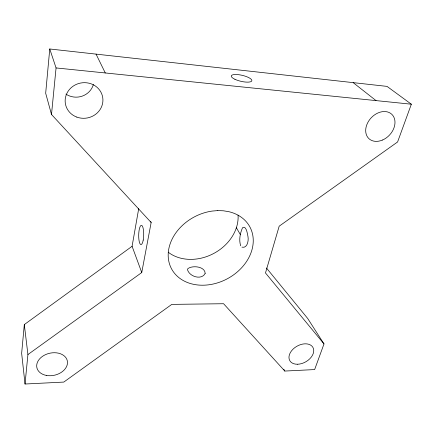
<?xml version="1.0" encoding="UTF-8"?>
<svg xmlns="http://www.w3.org/2000/svg" width="433" height="433" viewBox="0 0 433 433"><rect width="100%" height="100%" fill="white"/><g stroke="black" fill="none" stroke-linecap="round" stroke-linejoin="round"><path stroke-width="0.65" d="M138.728 208.522L132.092 246.296L24.308 324.577L21.65 353.328L25.027 384.017L63.792 382.079L171.793 304.388L223.58 303.722L284.806 371.059L314.645 369.571L323.992 343.926L307.69 318.466L266.452 268.011M323.992 343.926L265.483 272.969L279.188 226.178L397.591 141.964L411.35 104.207L387.021 86.389L49.763 48.983L45.676 93.236L51.495 114.474L151.149 222.497L141.748 272.552L27.923 354.551L25.027 384.017M51.495 114.474L56.063 67.938L49.763 48.983M241.955 247.156C247.357 248.618 248.769 240.596 247.995 236.694C247.481 234.302 246.366 225.106 242.545 227.698C240.142 233.273 238.702 239.925 240.721 245.82M56.063 67.938L411.35 104.207M353.166 82.638L376.039 100.602M236.38 227.72L240.364 234.648M283.842 369.295L284.806 371.059M96.045 54.12L105.284 72.961M150.619 221.268L151.149 222.497M132.092 246.296L141.748 272.552M24.308 324.577L27.923 354.551M93.366 84.576A17.785 16.979 -4.4 0 1 65.919 94.091M238.074 215.185A42.12 34.234 -28 0 1 213.615 253.532A42.12 34.234 -28 0 1 168.193 252.195M205.177 273.396C201.583 280.481 189.356 276.573 187.532 269.775L187.798 268.709C192.279 265.126 204.955 266.333 205.177 273.396M217.794 210.595L212.067 211.082A44.42 35.051 -28 0 0 170.867 267.491A44.42 35.051 -28 0 0 239.573 269.873A44.42 35.051 -28 0 0 228.705 211.656L223.374 210.79L217.794 210.595M76.836 117.105A18.928 17.78 -10.2 0 0 102.762 97.744A18.928 17.78 -10.2 0 0 72.506 86.611A18.928 17.78 -10.2 0 0 76.836 117.105M46.591 375.465A15.599 11.253 -13 0 0 67.299 360.781A15.599 11.253 -13 0 0 42.364 356.44A15.599 11.253 -13 0 0 46.591 375.465M382.545 140.021A16.714 12.584 -46.9 0 0 391.784 114.28A16.714 12.584 -46.9 0 0 366.686 125.072A16.714 12.584 -46.9 0 0 382.545 140.021M297.677 364.24A13.331 8.969 -29.8 0 0 313.443 348.597A13.331 8.969 -29.8 0 0 292.941 349.242A13.331 8.969 -29.8 0 0 297.677 364.24M143.215 240.055A9.65 2.501 -88.7 0 0 141.477 225.317A9.65 2.501 -88.7 0 0 138.901 239.519A9.65 2.501 -88.7 0 0 143.215 240.055M234.962 79.309A10.56 3.058 13.2 0 0 251.725 81.025A10.56 3.058 13.2 0 0 238.036 74.622A10.56 3.058 13.2 0 0 234.962 79.309"/></g></svg>
